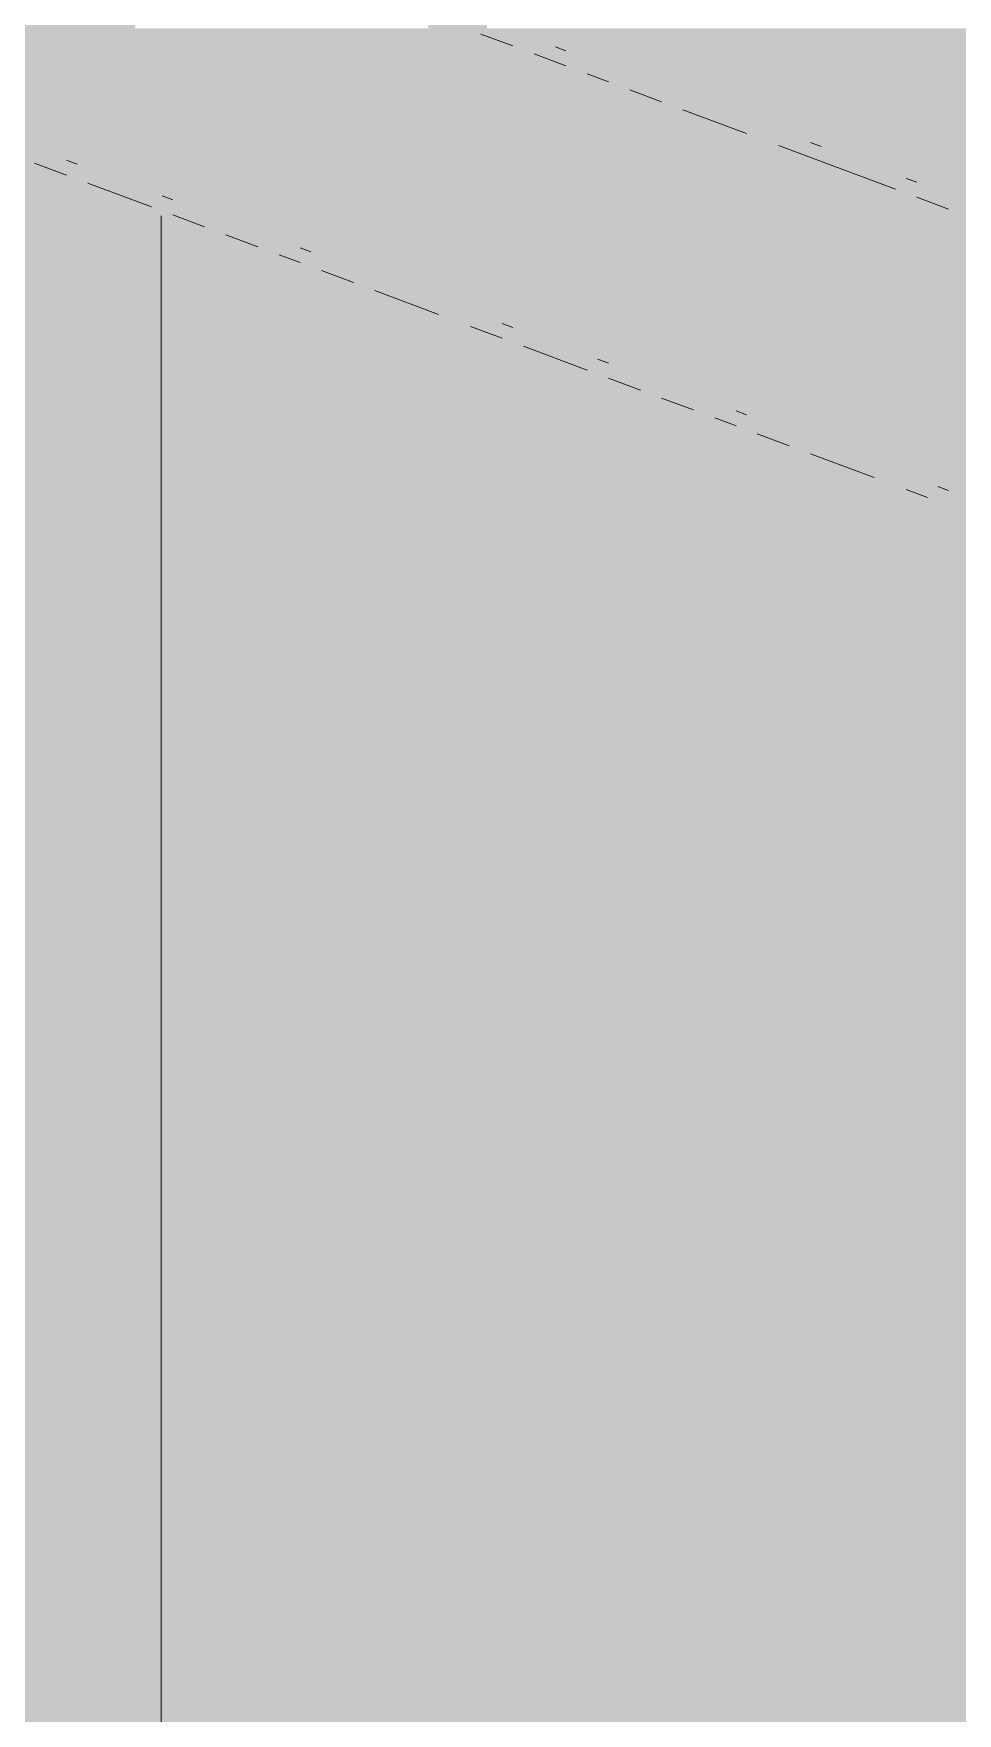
# Paper-space layout '03 3D Building and Roof' of a CAD drawing. Header units: millimetres. Extents: x 5 to 415, y 5 to 292.
# Drawn here: x 65.6 to 71, y 54.14 to 63.97 of the extents above; entities that cross this region are included whole.
import ezdxf

# ---------------------------------------------------------------- set-up
doc = ezdxf.new("R2010")
doc.units = ezdxf.units.MM
doc.layers.add('EXISTING', color=7, linetype='Continuous')
doc.layers.add('IMAGES', color=7, linetype='Continuous')

# ---------------------------------------------------------------- blocks, each defined once
blk = doc.blocks.new('SHEET_03')
at = {"layer": 'EXISTING', "color": 250, "lineweight": 9}
for p, q in [((68.3998, 63.8977), (68.2133, 63.9676)), ((68.6485, 63.8919), (68.7107, 63.8686)), ((68.7107, 63.7812), (68.5242, 63.8511)), ((68.9594, 63.6881), (68.8351, 63.7346)), ((69.2703, 63.5716), (69.0838, 63.6415)), ((69.7677, 63.3853), (69.3947, 63.525)), ((70.6382, 63.0592), (69.9543, 63.3154)), ((70.1408, 63.3329), (70.203, 63.3096)), ((65.7884, 63.1424), (65.6018, 63.2123)), ((65.7884, 63.2298), (65.8505, 63.2065)), ((66.2858, 62.9561), (65.9127, 63.0958)), ((70.7004, 63.1233), (70.7626, 63.1)), ((66.348, 63.0202), (66.4101, 62.9969)), ((70.9491, 62.9427), (70.7626, 63.0126)), ((66.3418, 45.9938), (66.3418, 62.9033)), ((66.5967, 62.8396), (66.4101, 62.9095)), ((66.9076, 62.7231), (66.721, 62.793)), ((67.1563, 62.7174), (67.2185, 62.6941)), ((67.1563, 62.63), (67.0319, 62.6766)), ((67.4672, 62.5135), (67.2806, 62.5834)), ((67.9646, 62.3272), (67.5915, 62.4669)), ((68.3377, 62.1874), (68.1511, 62.2573)), ((68.3377, 62.2748), (68.3998, 62.2515)), ((68.8351, 62.0011), (68.462, 62.1408)), ((68.8973, 62.0652), (68.9594, 62.0419)), ((69.146, 61.8846), (68.9594, 61.9545)), ((69.4569, 61.7682), (69.2703, 61.838)), ((69.7056, 61.675), (69.5812, 61.7216)), ((69.7056, 61.7624), (69.7677, 61.7391)), ((70.0165, 61.5585), (69.8299, 61.6284)), ((70.5139, 61.3722), (70.1408, 61.5119)), ((70.8248, 61.2557), (70.7004, 61.3023)), ((70.8869, 61.3198), (70.9491, 61.2966))]:
    blk.add_line(p, q, dxfattribs=at)
at = {"layer": 'IMAGES', "color": 7}
for points in [[(65.5065, 63.4857), (65.6779, 63.4857), (65.5065, 65.0286), (65.6779, 65.0286)], [(65.6779, 63.8286), (65.8492, 63.8286), (65.6779, 64.5143), (65.8492, 64.5143)], [(65.8492, 63.6571), (66.0206, 63.6571), (65.8492, 64.5143), (66.0206, 64.5143)], [(66.0206, 63.6571), (66.192, 63.6571), (66.0206, 64.3429), (66.192, 64.3429)], [(67.9056, 63.8286), (68.077, 63.8286), (67.9056, 64.1714), (68.077, 64.1714)], [(68.077, 63.8286), (68.2483, 63.8286), (68.077, 64.1714), (68.2483, 64.1714)], [(66.192, 63.8286), (67.3915, 63.8286), (66.192, 64), (67.3915, 64)], [(67.3915, 63.8286), (67.5629, 63.8286), (67.3915, 64), (67.5629, 64)], [(67.5629, 63.8286), (67.9056, 63.8286), (67.5629, 64), (67.9056, 64)], [(68.2483, 63.8286), (68.4197, 63.8286), (68.2483, 64), (68.4197, 64)], [(68.4197, 63.6571), (68.5911, 63.6571), (68.4197, 64), (68.5911, 64)], [(68.5911, 63.8286), (68.7624, 63.8286), (68.5911, 64), (68.7624, 64)], [(68.7624, 63.8286), (68.9338, 63.8286), (68.7624, 64), (68.9338, 64)], [(68.9338, 63.8286), (69.4479, 63.8286), (68.9338, 64), (69.4479, 64)], [(69.4479, 63.8286), (70.1333, 63.8286), (69.4479, 64), (70.1333, 64)], [(70.1333, 63.8286), (70.3047, 63.8286), (70.1333, 64), (70.3047, 64)], [(70.3047, 63.8286), (70.4761, 63.8286), (70.3047, 64), (70.4761, 64)], [(70.4761, 63.8286), (70.6474, 63.8286), (70.4761, 64), (70.6474, 64)], [(70.6474, 63.8286), (71.1615, 63.8286), (70.6474, 64), (71.1615, 64)], [(65.6779, 63.6571), (65.8492, 63.6571), (65.6779, 63.8286), (65.8492, 63.8286)], [(66.192, 63.6571), (67.9056, 63.6571), (66.192, 63.8286), (67.9056, 63.8286)], [(67.9056, 63.6571), (68.2483, 63.6571), (67.9056, 63.8286), (68.2483, 63.8286)], [(68.2483, 63.6571), (68.4197, 63.6571), (68.2483, 63.8286), (68.4197, 63.8286)], [(68.5911, 63.6571), (68.9338, 63.6571), (68.5911, 63.8286), (68.9338, 63.8286)], [(68.9338, 63.6571), (69.1051, 63.6571), (68.9338, 63.8286), (69.1051, 63.8286)], [(69.1051, 63.6571), (69.2765, 63.6571), (69.1051, 63.8286), (69.2765, 63.8286)], [(69.2765, 63.6571), (69.4479, 63.6571), (69.2765, 63.8286), (69.4479, 63.8286)], [(69.4479, 63.6571), (69.6192, 63.6571), (69.4479, 63.8286), (69.6192, 63.8286)], [(69.6192, 63.6571), (70.6474, 63.6571), (69.6192, 63.8286), (70.6474, 63.8286)], [(70.6474, 63.6571), (70.8188, 63.6571), (70.6474, 63.8286), (70.8188, 63.8286)], [(70.8188, 63.6571), (71.3329, 63.6571), (70.8188, 63.8286), (71.3329, 63.8286)], [(65.6779, 63.4857), (65.8492, 63.4857), (65.6779, 63.6571), (65.8492, 63.6571)], [(65.8492, 63.4857), (66.0206, 63.4857), (65.8492, 63.6571), (66.0206, 63.6571)], [(66.0206, 63.4857), (66.192, 63.4857), (66.0206, 63.6571), (66.192, 63.6571)], [(66.192, 63.4857), (68.2483, 63.4857), (66.192, 63.6571), (68.2483, 63.6571)], [(68.2483, 63.4857), (68.4197, 63.4857), (68.2483, 63.6571), (68.4197, 63.6571)], [(68.4197, 63.4857), (68.7624, 63.4857), (68.4197, 63.6571), (68.7624, 63.6571)], [(68.7624, 63.4857), (68.9338, 63.4857), (68.7624, 63.6571), (68.9338, 63.6571)], [(68.9338, 63.4857), (69.1051, 63.4857), (68.9338, 63.6571), (69.1051, 63.6571)], [(69.1051, 63.4857), (69.4479, 63.4857), (69.1051, 63.6571), (69.4479, 63.6571)], [(69.4479, 63.4857), (69.6192, 63.4857), (69.4479, 63.6571), (69.6192, 63.6571)], [(69.6192, 63.4857), (69.7906, 63.4857), (69.6192, 63.6571), (69.7906, 63.6571)], [(69.7906, 63.4857), (70.1333, 63.4857), (69.7906, 63.6571), (70.1333, 63.6571)], [(70.1333, 63.4857), (70.3047, 63.4857), (70.1333, 63.6571), (70.3047, 63.6571)], [(70.3047, 63.4857), (71.1615, 63.4857), (70.3047, 63.6571), (71.1615, 63.6571)], [(65.3352, 63.3143), (65.6779, 63.3143), (65.3352, 63.4857), (65.6779, 63.4857)], [(65.6779, 63.3143), (65.8492, 63.3143), (65.6779, 63.4857), (65.8492, 63.4857)], [(65.8492, 63.3143), (66.0206, 63.3143), (65.8492, 63.4857), (66.0206, 63.4857)], [(66.0206, 63.3143), (66.192, 63.3143), (66.0206, 63.4857), (66.192, 63.4857)], [(66.192, 63.3143), (66.5347, 63.3143), (66.192, 63.4857), (66.5347, 63.4857)], [(66.5347, 63.3143), (66.7061, 63.3143), (66.5347, 63.4857), (66.7061, 63.4857)], [(66.7061, 63.3143), (68.7624, 63.3143), (66.7061, 63.4857), (68.7624, 63.4857)], [(68.7624, 63.3143), (69.1051, 63.3143), (68.7624, 63.4857), (69.1051, 63.4857)], [(69.1051, 63.3143), (69.2765, 63.3143), (69.1051, 63.4857), (69.2765, 63.4857)], [(69.2765, 63.3143), (69.4479, 63.3143), (69.2765, 63.4857), (69.4479, 63.4857)], [(69.4479, 63.3143), (69.6192, 63.3143), (69.4479, 63.4857), (69.6192, 63.4857)], [(69.6192, 63.3143), (69.7906, 63.3143), (69.6192, 63.4857), (69.7906, 63.4857)], [(69.7906, 63.3143), (70.1333, 63.3143), (69.7906, 63.4857), (70.1333, 63.4857)], [(70.1333, 63.3143), (70.3047, 63.3143), (70.1333, 63.4857), (70.3047, 63.4857)], [(70.3047, 63.3143), (70.4761, 63.3143), (70.3047, 63.4857), (70.4761, 63.4857)], [(70.4761, 63.3143), (70.6474, 63.3143), (70.4761, 63.4857), (70.6474, 63.4857)], [(70.6474, 63.3143), (70.8188, 63.3143), (70.6474, 63.4857), (70.8188, 63.4857)], [(70.8188, 63.3143), (71.5042, 63.3143), (70.8188, 63.4857), (71.5042, 63.4857)], [(65.3352, 63.1429), (65.6779, 63.1429), (65.3352, 63.3143), (65.6779, 63.3143)], [(65.6779, 63.1429), (65.8492, 63.1429), (65.6779, 63.3143), (65.8492, 63.3143)], [(65.8492, 63.1429), (66.0206, 63.1429), (65.8492, 63.3143), (66.0206, 63.3143)], [(66.0206, 63.1429), (66.3633, 63.1429), (66.0206, 63.3143), (66.3633, 63.3143)], [(66.3633, 63.1429), (66.5347, 63.1429), (66.3633, 63.3143), (66.5347, 63.3143)], [(66.5347, 63.1429), (66.8774, 63.1429), (66.5347, 63.3143), (66.8774, 63.3143)], [(66.8774, 63.1429), (67.0488, 63.1429), (66.8774, 63.3143), (67.0488, 63.3143)], [(67.0488, 63.1429), (69.1051, 63.1429), (67.0488, 63.3143), (69.1051, 63.3143)], [(69.1051, 63.1429), (69.2765, 63.1429), (69.1051, 63.3143), (69.2765, 63.3143)], [(69.2765, 63.1429), (69.6192, 63.1429), (69.2765, 63.3143), (69.6192, 63.3143)], [(69.6192, 63.1429), (69.7906, 63.1429), (69.6192, 63.3143), (69.7906, 63.3143)], [(69.7906, 63.1429), (69.962, 63.1429), (69.7906, 63.3143), (69.962, 63.3143)], [(69.962, 63.1429), (70.1333, 63.1429), (69.962, 63.3143), (70.1333, 63.3143)], [(70.1333, 63.1429), (70.3047, 63.1429), (70.1333, 63.3143), (70.3047, 63.3143)], [(70.3047, 63.1429), (70.4761, 63.1429), (70.3047, 63.3143), (70.4761, 63.3143)], [(70.4761, 63.1429), (70.6474, 63.1429), (70.4761, 63.3143), (70.6474, 63.3143)], [(70.6474, 63.1429), (70.8188, 63.1429), (70.6474, 63.3143), (70.8188, 63.3143)], [(70.8188, 63.1429), (72.0183, 63.1429), (70.8188, 63.3143), (72.0183, 63.3143)], [(65.5065, 62.9714), (66.192, 62.9714), (65.5065, 63.1429), (66.192, 63.1429)], [(66.192, 62.9714), (66.3633, 62.9714), (66.192, 63.1429), (66.3633, 63.1429)], [(66.3633, 62.9714), (66.5347, 62.9714), (66.3633, 63.1429), (66.5347, 63.1429)], [(66.5347, 62.9714), (66.7061, 62.9714), (66.5347, 63.1429), (66.7061, 63.1429)], [(66.7061, 62.9714), (66.8774, 62.9714), (66.7061, 63.1429), (66.8774, 63.1429)], [(66.8774, 62.9714), (67.2202, 62.9714), (66.8774, 63.1429), (67.2202, 63.1429)], [(67.2202, 62.9714), (67.3915, 62.9714), (67.2202, 63.1429), (67.3915, 63.1429)], [(67.3915, 62.9714), (67.5629, 62.9714), (67.3915, 63.1429), (67.5629, 63.1429)], [(67.5629, 62.9714), (67.9056, 62.9714), (67.5629, 63.1429), (67.9056, 63.1429)], [(67.9056, 62.9714), (68.077, 62.9714), (67.9056, 63.1429), (68.077, 63.1429)], [(68.077, 62.9714), (68.2483, 62.9714), (68.077, 63.1429), (68.2483, 63.1429)], [(68.2483, 62.9714), (69.6192, 62.9714), (68.2483, 63.1429), (69.6192, 63.1429)], [(69.6192, 62.9714), (69.7906, 62.9714), (69.6192, 63.1429), (69.7906, 63.1429)], [(69.7906, 62.9714), (70.1333, 62.9714), (69.7906, 63.1429), (70.1333, 63.1429)], [(70.1333, 62.9714), (70.3047, 62.9714), (70.1333, 63.1429), (70.3047, 63.1429)], [(70.3047, 62.9714), (70.6474, 62.9714), (70.3047, 63.1429), (70.6474, 63.1429)], [(70.6474, 62.9714), (70.8188, 62.9714), (70.6474, 63.1429), (70.8188, 63.1429)], [(70.8188, 62.9714), (70.9901, 62.9714), (70.8188, 63.1429), (70.9901, 63.1429)], [(70.9901, 62.9714), (71.3329, 62.9714), (70.9901, 63.1429), (71.3329, 63.1429)], [(65.5065, 45.8286), (65.6779, 45.8286), (65.5065, 62.9714), (65.6779, 62.9714)], [(65.6779, 62.8), (65.8492, 62.8), (65.6779, 62.9714), (65.8492, 62.9714)], [(65.8492, 62.8), (66.0206, 62.8), (65.8492, 62.9714), (66.0206, 62.9714)], [(66.0206, 62.8), (66.192, 62.8), (66.0206, 62.9714), (66.192, 62.9714)], [(66.192, 62.8), (66.3633, 62.8), (66.192, 62.9714), (66.3633, 62.9714)], [(66.3633, 62.8), (66.5347, 62.8), (66.3633, 62.9714), (66.5347, 62.9714)], [(66.5347, 62.6286), (66.7061, 62.6286), (66.5347, 62.9714), (66.7061, 62.9714)], [(66.7061, 62.8), (66.8774, 62.8), (66.7061, 62.9714), (66.8774, 62.9714)], [(66.8774, 62.8), (67.0488, 62.8), (66.8774, 62.9714), (67.0488, 62.9714)], [(67.0488, 62.8), (67.2202, 62.8), (67.0488, 62.9714), (67.2202, 62.9714)], [(67.2202, 62.8), (67.5629, 62.8), (67.2202, 62.9714), (67.5629, 62.9714)], [(67.5629, 62.8), (67.7342, 62.8), (67.5629, 62.9714), (67.7342, 62.9714)], [(67.7342, 62.6286), (67.9056, 62.6286), (67.7342, 62.9714), (67.9056, 62.9714)], [(67.9056, 62.8), (68.077, 62.8), (67.9056, 62.9714), (68.077, 62.9714)], [(68.077, 62.6286), (68.2483, 62.6286), (68.077, 62.9714), (68.2483, 62.9714)], [(68.2483, 62.8), (70.1333, 62.8), (68.2483, 62.9714), (70.1333, 62.9714)], [(70.1333, 62.8), (70.4761, 62.8), (70.1333, 62.9714), (70.4761, 62.9714)], [(70.4761, 62.8), (70.8188, 62.8), (70.4761, 62.9714), (70.8188, 62.9714)], [(70.8188, 62.8), (70.9901, 62.8), (70.8188, 62.9714), (70.9901, 62.9714)], [(70.9901, 62.8), (71.3329, 62.8), (70.9901, 62.9714), (71.3329, 62.9714)], [(65.6779, 62.6286), (66.0206, 62.6286), (65.6779, 62.8), (66.0206, 62.8)], [(66.0206, 62.6286), (66.192, 62.6286), (66.0206, 62.8), (66.192, 62.8)], [(66.192, 62.6286), (66.3633, 62.6286), (66.192, 62.8), (66.3633, 62.8)], [(66.3633, 46), (66.5347, 46), (66.3633, 62.8), (66.5347, 62.8)], [(66.7061, 62.6286), (66.8774, 62.6286), (66.7061, 62.8), (66.8774, 62.8)], [(66.8774, 62.6286), (67.2202, 62.6286), (66.8774, 62.8), (67.2202, 62.8)], [(67.2202, 62.4571), (67.3915, 62.4571), (67.2202, 62.8), (67.3915, 62.8)], [(67.3915, 62.6286), (67.5629, 62.6286), (67.3915, 62.8), (67.5629, 62.8)], [(67.5629, 62.6286), (67.7342, 62.6286), (67.5629, 62.8), (67.7342, 62.8)], [(67.9056, 62.6286), (68.077, 62.6286), (67.9056, 62.8), (68.077, 62.8)], [(68.2483, 62.6286), (68.5911, 62.6286), (68.2483, 62.8), (68.5911, 62.8)], [(68.5911, 62.6286), (70.4761, 62.6286), (68.5911, 62.8), (70.4761, 62.8)], [(70.4761, 62.6286), (70.8188, 62.6286), (70.4761, 62.8), (70.8188, 62.8)], [(70.8188, 62.6286), (70.9901, 62.6286), (70.8188, 62.8), (70.9901, 62.8)], [(70.9901, 62.6286), (71.1615, 62.6286), (70.9901, 62.8), (71.1615, 62.8)], [(65.6779, 46), (66.192, 46), (65.6779, 62.6286), (66.192, 62.6286)], [(66.192, 46), (66.3633, 46), (66.192, 62.6286), (66.3633, 62.6286)], [(66.5347, 46), (66.7061, 46), (66.5347, 62.6286), (66.7061, 62.6286)], [(66.7061, 62.2857), (66.8774, 62.2857), (66.7061, 62.6286), (66.8774, 62.6286)], [(66.8774, 62.4571), (67.0488, 62.4571), (66.8774, 62.6286), (67.0488, 62.6286)], [(67.0488, 62.4571), (67.2202, 62.4571), (67.0488, 62.6286), (67.2202, 62.6286)], [(67.3915, 62.4571), (67.5629, 62.4571), (67.3915, 62.6286), (67.5629, 62.6286)], [(67.5629, 62.4571), (67.9056, 62.4571), (67.5629, 62.6286), (67.9056, 62.6286)], [(67.9056, 62.4571), (68.077, 62.4571), (67.9056, 62.6286), (68.077, 62.6286)], [(68.077, 62.4571), (68.2483, 62.4571), (68.077, 62.6286), (68.2483, 62.6286)], [(68.2483, 62.4571), (68.4197, 62.4571), (68.2483, 62.6286), (68.4197, 62.6286)], [(68.4197, 62.4571), (68.5911, 62.4571), (68.4197, 62.6286), (68.5911, 62.6286)], [(68.5911, 62.4571), (68.7624, 62.4571), (68.5911, 62.6286), (68.7624, 62.6286)], [(68.7624, 62.4571), (68.9338, 62.4571), (68.7624, 62.6286), (68.9338, 62.6286)], [(68.9338, 62.4571), (70.9901, 62.4571), (68.9338, 62.6286), (70.9901, 62.6286)], [(70.9901, 62.4571), (71.3329, 62.4571), (70.9901, 62.6286), (71.3329, 62.6286)], [(66.8774, 62.2857), (67.0488, 62.2857), (66.8774, 62.4571), (67.0488, 62.4571)], [(67.0488, 62.2857), (67.2202, 62.2857), (67.0488, 62.4571), (67.2202, 62.4571)], [(67.2202, 62.2857), (67.3915, 62.2857), (67.2202, 62.4571), (67.3915, 62.4571)], [(67.3915, 62.2857), (67.5629, 62.2857), (67.3915, 62.4571), (67.5629, 62.4571)], [(67.5629, 62.2857), (67.7342, 62.2857), (67.5629, 62.4571), (67.7342, 62.4571)], [(67.7342, 62.2857), (67.9056, 62.2857), (67.7342, 62.4571), (67.9056, 62.4571)], [(67.9056, 62.1143), (68.077, 62.1143), (67.9056, 62.4571), (68.077, 62.4571)], [(68.077, 62.2857), (68.2483, 62.2857), (68.077, 62.4571), (68.2483, 62.4571)], [(68.2483, 62.2857), (68.4197, 62.2857), (68.2483, 62.4571), (68.4197, 62.4571)], [(68.4197, 62.2857), (68.5911, 62.2857), (68.4197, 62.4571), (68.5911, 62.4571)], [(68.5911, 62.2857), (69.1051, 62.2857), (68.5911, 62.4571), (69.1051, 62.4571)], [(69.1051, 62.2857), (69.2765, 62.2857), (69.1051, 62.4571), (69.2765, 62.4571)], [(69.2765, 62.2857), (69.4479, 62.2857), (69.2765, 62.4571), (69.4479, 62.4571)], [(69.4479, 62.2857), (71.5042, 62.2857), (69.4479, 62.4571), (71.5042, 62.4571)], [(66.7061, 62.1143), (67.2202, 62.1143), (66.7061, 62.2857), (67.2202, 62.2857)], [(67.2202, 62.1143), (67.3915, 62.1143), (67.2202, 62.2857), (67.3915, 62.2857)], [(67.3915, 62.1143), (67.7342, 62.1143), (67.3915, 62.2857), (67.7342, 62.2857)], [(67.7342, 62.1143), (67.9056, 62.1143), (67.7342, 62.2857), (67.9056, 62.2857)], [(68.077, 62.1143), (68.2483, 62.1143), (68.077, 62.2857), (68.2483, 62.2857)], [(68.2483, 62.1143), (68.4197, 62.1143), (68.2483, 62.2857), (68.4197, 62.2857)], [(68.4197, 62.1143), (68.5911, 62.1143), (68.4197, 62.2857), (68.5911, 62.2857)], [(68.5911, 62.1143), (68.7624, 62.1143), (68.5911, 62.2857), (68.7624, 62.2857)], [(68.7624, 62.1143), (68.9338, 62.1143), (68.7624, 62.2857), (68.9338, 62.2857)], [(68.9338, 62.1143), (69.4479, 62.1143), (68.9338, 62.2857), (69.4479, 62.2857)], [(69.4479, 62.1143), (69.6192, 62.1143), (69.4479, 62.2857), (69.6192, 62.2857)], [(69.6192, 62.1143), (69.7906, 62.1143), (69.6192, 62.2857), (69.7906, 62.2857)], [(69.7906, 62.1143), (71.847, 62.1143), (69.7906, 62.2857), (71.847, 62.2857)], [(66.7061, 61.9429), (67.7342, 61.9429), (66.7061, 62.1143), (67.7342, 62.1143)], [(67.7342, 61.9429), (67.9056, 61.9429), (67.7342, 62.1143), (67.9056, 62.1143)], [(67.9056, 61.9429), (68.077, 61.9429), (67.9056, 62.1143), (68.077, 62.1143)], [(68.077, 61.9429), (68.2483, 61.9429), (68.077, 62.1143), (68.2483, 62.1143)], [(68.2483, 61.9429), (68.4197, 61.9429), (68.2483, 62.1143), (68.4197, 62.1143)], [(68.4197, 61.9429), (68.7624, 61.9429), (68.4197, 62.1143), (68.7624, 62.1143)], [(68.7624, 61.7714), (69.1051, 61.7714), (68.7624, 62.1143), (69.1051, 62.1143)], [(69.1051, 61.9429), (69.2765, 61.9429), (69.1051, 62.1143), (69.2765, 62.1143)], [(69.2765, 61.9429), (69.4479, 61.9429), (69.2765, 62.1143), (69.4479, 62.1143)], [(69.4479, 61.9429), (69.7906, 61.9429), (69.4479, 62.1143), (69.7906, 62.1143)], [(69.7906, 61.9429), (69.962, 61.9429), (69.7906, 62.1143), (69.962, 62.1143)], [(69.962, 61.9429), (70.3047, 61.9429), (69.962, 62.1143), (70.3047, 62.1143)], [(70.3047, 61.9429), (70.4761, 61.9429), (70.3047, 62.1143), (70.4761, 62.1143)], [(70.4761, 61.9429), (70.6474, 61.9429), (70.4761, 62.1143), (70.6474, 62.1143)], [(70.6474, 61.9429), (72.5324, 61.9429), (70.6474, 62.1143), (72.5324, 62.1143)], [(66.7061, 61.7714), (68.2483, 61.7714), (66.7061, 61.9429), (68.2483, 61.9429)], [(68.2483, 61.7714), (68.4197, 61.7714), (68.2483, 61.9429), (68.4197, 61.9429)], [(68.4197, 61.7714), (68.5911, 61.7714), (68.4197, 61.9429), (68.5911, 61.9429)], [(68.5911, 61.7714), (68.7624, 61.7714), (68.5911, 61.9429), (68.7624, 61.9429)], [(69.1051, 61.7714), (69.4479, 61.7714), (69.1051, 61.9429), (69.4479, 61.9429)], [(69.4479, 61.7714), (69.6192, 61.7714), (69.4479, 61.9429), (69.6192, 61.9429)], [(69.6192, 61.7714), (69.7906, 61.7714), (69.6192, 61.9429), (69.7906, 61.9429)], [(69.7906, 61.7714), (69.962, 61.7714), (69.7906, 61.9429), (69.962, 61.9429)], [(69.962, 61.7714), (70.1333, 61.7714), (69.962, 61.9429), (70.1333, 61.9429)], [(70.1333, 61.7714), (70.3047, 61.7714), (70.1333, 61.9429), (70.3047, 61.9429)], [(70.3047, 61.6), (70.4761, 61.6), (70.3047, 61.9429), (70.4761, 61.9429)], [(70.4761, 61.7714), (70.6474, 61.7714), (70.4761, 61.9429), (70.6474, 61.9429)], [(70.6474, 61.7714), (70.8188, 61.7714), (70.6474, 61.9429), (70.8188, 61.9429)], [(70.8188, 61.7714), (72.7038, 61.7714), (70.8188, 61.9429), (72.7038, 61.9429)], [(66.7061, 61.6), (68.5911, 61.6), (66.7061, 61.7714), (68.5911, 61.7714)], [(68.5911, 61.6), (68.7624, 61.6), (68.5911, 61.7714), (68.7624, 61.7714)], [(68.7624, 61.6), (68.9338, 61.6), (68.7624, 61.7714), (68.9338, 61.7714)], [(68.9338, 61.6), (69.1051, 61.6), (68.9338, 61.7714), (69.1051, 61.7714)], [(69.1051, 61.6), (69.2765, 61.6), (69.1051, 61.7714), (69.2765, 61.7714)], [(69.2765, 61.6), (69.6192, 61.6), (69.2765, 61.7714), (69.6192, 61.7714)], [(69.6192, 61.6), (69.7906, 61.6), (69.6192, 61.7714), (69.7906, 61.7714)], [(69.7906, 61.6), (70.1333, 61.6), (69.7906, 61.7714), (70.1333, 61.7714)], [(70.1333, 61.6), (70.3047, 61.6), (70.1333, 61.7714), (70.3047, 61.7714)], [(70.4761, 61.6), (70.8188, 61.6), (70.4761, 61.7714), (70.8188, 61.7714)], [(70.8188, 61.4286), (71.1615, 61.4286), (70.8188, 61.7714), (71.1615, 61.7714)], [(66.7061, 61.4286), (69.1051, 61.4286), (66.7061, 61.6), (69.1051, 61.6)], [(69.1051, 61.4286), (69.2765, 61.4286), (69.1051, 61.6), (69.2765, 61.6)], [(69.2765, 61.4286), (69.4479, 61.4286), (69.2765, 61.6), (69.4479, 61.6)], [(69.4479, 61.4286), (69.6192, 61.4286), (69.4479, 61.6), (69.6192, 61.6)], [(69.6192, 61.4286), (69.7906, 61.4286), (69.6192, 61.6), (69.7906, 61.6)], [(69.7906, 61.4286), (69.962, 61.4286), (69.7906, 61.6), (69.962, 61.6)], [(69.962, 61.4286), (70.1333, 61.4286), (69.962, 61.6), (70.1333, 61.6)], [(70.1333, 61.4286), (70.4761, 61.4286), (70.1333, 61.6), (70.4761, 61.6)], [(70.4761, 61.4286), (70.6474, 61.4286), (70.4761, 61.6), (70.6474, 61.6)], [(70.6474, 61.4286), (70.8188, 61.4286), (70.6474, 61.6), (70.8188, 61.6)], [(66.7061, 61.2571), (69.4479, 61.2571), (66.7061, 61.4286), (69.4479, 61.4286)], [(69.4479, 61.2571), (69.7906, 61.2571), (69.4479, 61.4286), (69.7906, 61.4286)], [(69.7906, 61.2571), (69.962, 61.2571), (69.7906, 61.4286), (69.962, 61.4286)], [(69.962, 61.2571), (70.1333, 61.2571), (69.962, 61.4286), (70.1333, 61.4286)], [(70.1333, 61.2571), (70.3047, 61.2571), (70.1333, 61.4286), (70.3047, 61.4286)], [(70.3047, 61.2571), (70.8188, 61.2571), (70.3047, 61.4286), (70.8188, 61.4286)], [(70.8188, 61.2571), (71.1615, 61.2571), (70.8188, 61.4286), (71.1615, 61.4286)], [(66.7061, 61.0857), (69.962, 61.0857), (66.7061, 61.2571), (69.962, 61.2571)], [(69.962, 61.0857), (70.1333, 61.0857), (69.962, 61.2571), (70.1333, 61.2571)], [(70.1333, 61.0857), (70.3047, 61.0857), (70.1333, 61.2571), (70.3047, 61.2571)], [(70.3047, 61.0857), (70.4761, 61.0857), (70.3047, 61.2571), (70.4761, 61.2571)], [(70.4761, 61.0857), (70.6474, 61.0857), (70.4761, 61.2571), (70.6474, 61.2571)], [(70.6474, 61.0857), (70.8188, 61.0857), (70.6474, 61.2571), (70.8188, 61.2571)], [(70.8188, 61.0857), (70.9901, 61.0857), (70.8188, 61.2571), (70.9901, 61.2571)], [(70.9901, 61.0857), (71.1615, 61.0857), (70.9901, 61.2571), (71.1615, 61.2571)], [(66.7061, 60.9143), (70.4761, 60.9143), (66.7061, 61.0857), (70.4761, 61.0857)], [(70.4761, 60.9143), (70.6474, 60.9143), (70.4761, 61.0857), (70.6474, 61.0857)], [(70.6474, 60.9143), (70.9901, 60.9143), (70.6474, 61.0857), (70.9901, 61.0857)], [(70.9901, 60.9143), (71.1615, 60.9143), (70.9901, 61.0857), (71.1615, 61.0857)], [(66.7061, 60.7429), (70.9901, 60.7429), (66.7061, 60.9143), (70.9901, 60.9143)], [(70.9901, 60.7429), (71.1615, 60.7429), (70.9901, 60.9143), (71.1615, 60.9143)], [(66.7061, 60.5714), (71.5042, 60.5714), (66.7061, 60.7429), (71.5042, 60.7429)], [(66.7061, 60.4), (71.6756, 60.4), (66.7061, 60.5714), (71.6756, 60.5714)], [(66.7061, 60.2286), (72.361, 60.2286), (66.7061, 60.4), (72.361, 60.4)], [(66.7061, 60.0571), (72.8751, 60.0571), (66.7061, 60.2286), (72.8751, 60.2286)], [(66.7061, 59.8857), (73.2179, 59.8857), (66.7061, 60.0571), (73.2179, 60.0571)], [(66.7061, 59.7143), (73.732, 59.7143), (66.7061, 59.8857), (73.732, 59.8857)], [(66.7061, 59.5429), (74.0747, 59.5429), (66.7061, 59.7143), (74.0747, 59.7143)], [(66.7061, 59.3714), (74.5888, 59.3714), (66.7061, 59.5429), (74.5888, 59.5429)], [(66.7061, 59.2), (75.2742, 59.2), (66.7061, 59.3714), (75.2742, 59.3714)], [(66.7061, 59.0286), (75.4456, 59.0286), (66.7061, 59.2), (75.4456, 59.2)], [(66.7061, 58.8571), (75.9597, 58.8571), (66.7061, 59.0286), (75.9597, 59.0286)], [(66.7061, 58.6857), (76.4738, 58.6857), (66.7061, 58.8571), (76.4738, 58.8571)], [(66.7061, 58.5143), (76.8165, 58.5143), (66.7061, 58.6857), (76.8165, 58.6857)], [(66.7061, 58.3429), (77.5019, 58.3429), (66.7061, 58.5143), (77.5019, 58.5143)], [(66.7061, 58.1714), (77.8447, 58.1714), (66.7061, 58.3429), (77.8447, 58.3429)], [(66.7061, 58), (78.3588, 58), (66.7061, 58.1714), (78.3588, 58.1714)], [(66.7061, 57.8286), (78.8728, 57.8286), (66.7061, 58), (78.8728, 58)], [(66.7061, 57.6571), (79.2156, 57.6571), (66.7061, 57.8286), (79.2156, 57.8286)], [(66.7061, 57.4857), (79.7297, 57.4857), (66.7061, 57.6571), (79.7297, 57.6571)], [(66.7061, 57.3143), (80.0724, 57.3143), (66.7061, 57.4857), (80.0724, 57.4857)], [(66.7061, 57.1429), (80.5865, 57.1429), (66.7061, 57.3143), (80.5865, 57.3143)], [(66.7061, 56.9714), (81.1006, 56.9714), (66.7061, 57.1429), (81.1006, 57.1429)], [(66.7061, 56.8), (81.4433, 56.8), (66.7061, 56.9714), (81.4433, 56.9714)], [(66.7061, 56.6286), (81.9574, 56.6286), (66.7061, 56.8), (81.9574, 56.8)], [(66.7061, 56.4571), (82.4715, 56.4571), (66.7061, 56.6286), (82.4715, 56.6286)], [(66.7061, 56.2857), (82.8142, 56.2857), (66.7061, 56.4571), (82.8142, 56.4571)], [(66.7061, 56.1143), (83.3283, 56.1143), (66.7061, 56.2857), (83.3283, 56.2857)], [(66.7061, 55.9429), (83.671, 55.9429), (66.7061, 56.1143), (83.671, 56.1143)], [(66.7061, 55.7714), (84.1851, 55.7714), (66.7061, 55.9429), (84.1851, 55.9429)], [(66.7061, 55.6), (84.6992, 55.6), (66.7061, 55.7714), (84.6992, 55.7714)], [(66.7061, 55.4286), (85.0419, 55.4286), (66.7061, 55.6), (85.0419, 55.6)], [(66.7061, 55.2571), (85.556, 55.2571), (66.7061, 55.4286), (85.556, 55.4286)], [(66.7061, 55.0857), (86.0701, 55.0857), (66.7061, 55.2571), (86.0701, 55.2571)], [(66.7061, 54.9143), (86.4128, 54.9143), (66.7061, 55.0857), (86.4128, 55.0857)], [(66.7061, 54.7429), (86.9269, 54.7429), (66.7061, 54.9143), (86.9269, 54.9143)], [(66.7061, 54.5714), (87.2696, 54.5714), (66.7061, 54.7429), (87.2696, 54.7429)], [(66.7061, 54.4), (87.9551, 54.4), (66.7061, 54.5714), (87.9551, 54.5714)], [(66.7061, 54.2286), (88.4692, 54.2286), (66.7061, 54.4), (88.4692, 54.4)], [(66.7061, 54.0571), (88.6405, 54.0571), (66.7061, 54.2286), (88.6405, 54.2286)]]:
    blk.add_solid(points, dxfattribs=at)

psp = doc.layouts.new('03 3D Building and Roof')

# ---------------------------------------------------------------- block references
psp.add_blockref('SHEET_03', (0, 0))

doc.saveas('drawing.dxf')
